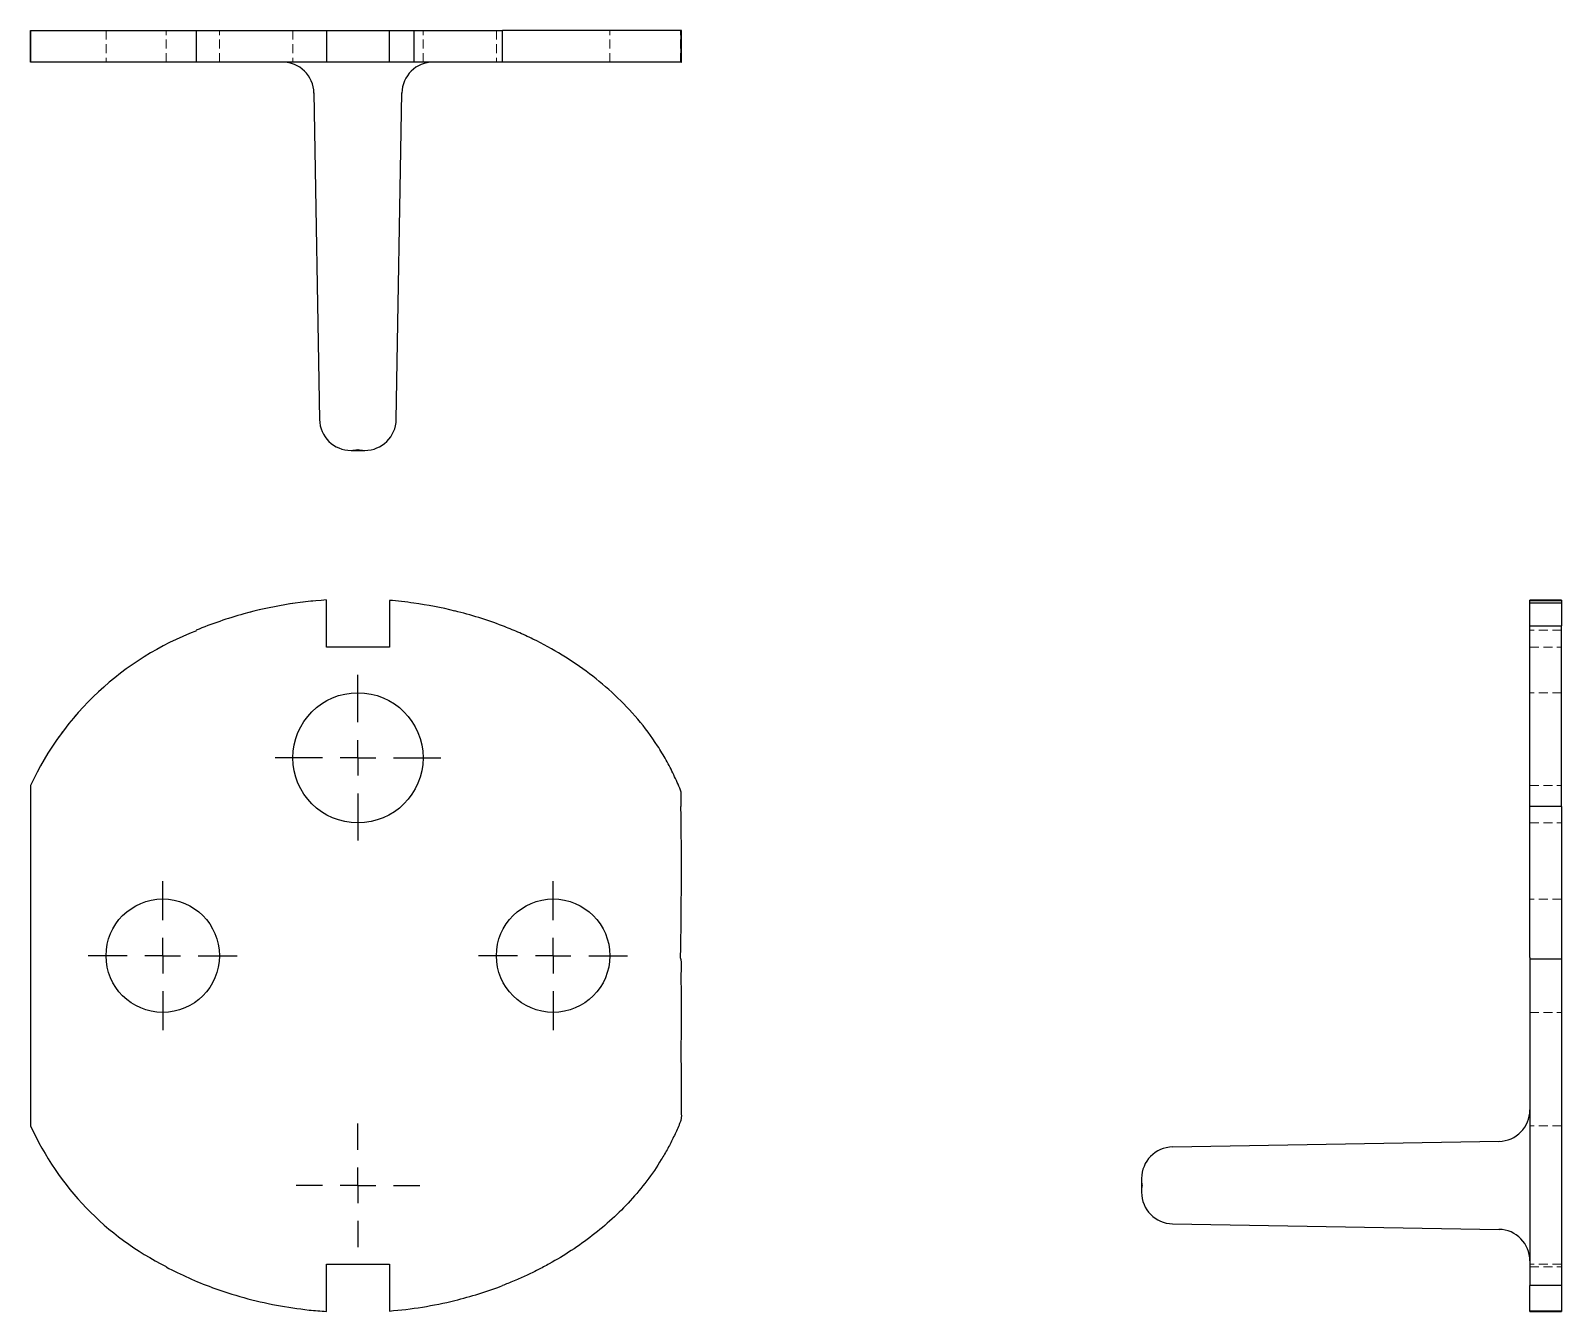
# Model space of a CAD drawing. Header units: millimetres. Extents: x 37 to 252, y 7 to 187.
import ezdxf

# ---------------------------------------------------------------- set-up
doc = ezdxf.new("R2010")
doc.units = ezdxf.units.MM
doc.linetypes.add('HIDDEN', pattern=[1.905, 1.27, -0.635])
doc.layers.add('10', color=7, linetype='Continuous')

# ---------------------------------------------------------------- blocks, each defined once
blk = doc.blocks.new('SW_CENTERMARKSYMBOL_0')
at = {"layer": '10', "color": 0}
for p, q in [((0, 5), (0, 10.47)), ((0, 0), (0, 2.5)), ((-5, 0), (-10.47, 0)), ((0, 0), (-2.5, 0)), ((0, 0), (0, -2.5)), ((0, 0), (2.5, 0)), ((5, 0), (10.47, 0)), ((0, -5), (0, -10.47))]:
    blk.add_line(p, q, dxfattribs=at)
blk = doc.blocks.new('SW_CENTERMARKSYMBOL_1')
at = {"layer": '10', "color": 0}
for p, q in [((0, 5), (0, 10.47)), ((0, 0), (0, 2.5)), ((-5, 0), (-10.47, 0)), ((0, 0), (-2.5, 0)), ((0, 0), (0, -2.5)), ((0, 0), (2.5, 0)), ((5, 0), (10.47, 0)), ((0, -5), (0, -10.47))]:
    blk.add_line(p, q, dxfattribs=at)
blk = doc.blocks.new('SW_CENTERMARKSYMBOL_2')
at = {"layer": '10', "color": 0}
for p, q in [((0, 5), (0, 11.65)), ((0, 0), (0, 2.5)), ((-5, 0), (-11.65, 0)), ((0, 0), (-2.5, 0)), ((0, 0), (0, -2.5)), ((0, 0), (2.5, 0)), ((5, 0), (11.65, 0)), ((0, -5), (0, -11.65))]:
    blk.add_line(p, q, dxfattribs=at)
blk = doc.blocks.new('SW_CENTERMARKSYMBOL_3')
at = {"layer": '10', "color": 0}
for p, q in [((0, 5), (0, 8.69)), ((0, 0), (0, 2.5)), ((-5, 0), (-8.69, 0)), ((0, 0), (-2.5, 0)), ((0, 0), (0, -2.5)), ((0, 0), (2.5, 0)), ((5, 0), (8.69, 0)), ((0, -5), (0, -8.69))]:
    blk.add_line(p, q, dxfattribs=at)

msp = doc.modelspace()

# ---------------------------------------------------------------- linework, layer by layer
at = {"color": 7, "linetype": 'Continuous', "lineweight": 25}
for p, q in [((36.86, 182.61), (36.86, 187.04)), ((36.86, 187.04), (60.16, 187.04)), ((36.86, 187.04), (36.86, 182.61)), ((60.13, 187.04), (60.13, 182.61)), ((60.13, 187.04), (66.82, 187.04)), ((66.82, 187.04), (78.44, 187.04)), ((78.44, 187.04), (78.44, 182.61)), ((78.44, 187.04), (87.29, 187.04)), ((87.29, 182.61), (87.29, 187.04)), ((87.29, 187.04), (90.72, 187.04)), ((90.72, 187.04), (90.72, 182.61)), ((90.72, 187.04), (96.5, 187.04)), ((96.5, 187.04), (103.19, 187.04)), ((103.19, 182.61), (103.19, 187.04)), ((128.34, 182.61), (128.34, 187.04)), ((128.29, 182.61), (128.29, 184.83)), ((60.16, 182.61), (36.86, 182.61)), ((66.82, 182.61), (60.13, 182.61)), ((78.44, 182.61), (66.82, 182.61)), ((87.29, 182.61), (78.44, 182.61)), ((90.72, 182.61), (87.29, 182.61)), ((96.5, 182.61), (90.72, 182.61)), ((103.19, 182.61), (96.5, 182.61)), ((76.68, 178.27), (77.48, 132.38)), ((88.26, 132.38), (89.06, 178.27)), ((78.44, 100.37), (78.44, 107)), ((87.29, 106.94), (87.29, 100.37)), ((87.29, 106.94), (87.29, 106.94)), ((252.04, 107), (247.61, 107)), ((247.61, 106.94), (247.61, 107)), ((247.61, 106.94), (252.04, 106.94)), ((247.61, 106.55), (247.61, 106.94)), ((252.04, 106.56), (247.61, 106.56)), ((247.61, 105.45), (247.61, 106.56)), ((247.61, 103.37), (247.61, 105.45)), ((252.04, 107), (252.04, 106.94)), ((252.04, 106.94), (252.04, 106.55)), ((252.04, 106.56), (252.04, 105.45)), ((252.04, 105.45), (252.04, 103.37)), ((247.61, 103.37), (252.04, 103.37)), ((87.29, 100.37), (78.44, 100.37)), ((36.86, 80.93), (36.86, 33.09)), ((128.27, 77.96), (128.27, 77.96)), ((247.61, 56.76), (247.61, 77.96)), ((252.04, 77.96), (247.61, 77.96)), ((252.04, 77.96), (252.04, 56.76)), ((128.21, 56.58), (128.21, 56.58)), ((247.61, 56.58), (252.04, 56.58)), ((36.86, 33.09), (36.86, 33.09)), ((243.27, 30.9), (197.38, 30.1)), ((197.38, 19.32), (243.27, 18.52)), ((55.9, 13.26), (55.9, 13.26)), ((78.44, 13.62), (87.29, 13.62)), ((78.44, 7), (78.44, 13.62)), ((87.29, 13.62), (87.29, 7.05)), ((252.04, 10.62), (247.61, 10.62)), ((247.61, 8.54), (247.61, 10.62)), ((252.04, 10.62), (252.04, 8.54)), ((87.29, 7.05), (87.29, 7.05)), ((247.61, 7.05), (247.61, 8.54)), ((252.04, 7.05), (247.61, 7.05)), ((247.61, 7), (247.61, 7.05)), ((247.61, 7), (252.04, 7)), ((252.04, 8.54), (252.04, 7.05)), ((252.04, 7.05), (252.04, 7))]:
    msp.add_line(p, q, dxfattribs=at)
at = {"color": 7, "linetype": 'HIDDEN', "lineweight": 18}
for p, q in [((47.46, 187.04), (47.46, 182.61)), ((55.9, 182.61), (55.9, 187.04)), ((63.4, 182.61), (63.4, 187.04)), ((73.72, 187.04), (73.72, 182.61)), ((92.02, 182.61), (92.02, 187.04)), ((102.34, 187.04), (102.34, 182.61)), ((103.19, 187.04), (103.19, 182.61)), ((118.27, 182.61), (118.27, 187.04)), ((128.21, 182.61), (128.21, 187.04)), ((128.27, 187.04), (128.27, 182.61)), ((128.28, 187.04), (128.28, 182.61)), ((128.3, 182.61), (128.3, 187.04)), ((128.33, 182.61), (128.33, 187.04)), ((78.44, 107), (78.44, 107)), ((247.61, 105.45), (247.61, 105.45)), ((252.04, 105.45), (252.04, 105.45)), ((252.04, 102.74), (247.61, 102.74)), ((247.61, 100.37), (252.04, 100.37)), ((252.04, 93.97), (247.61, 93.97)), ((247.61, 80.93), (252.04, 80.93)), ((247.61, 75.68), (252.04, 75.68)), ((252.04, 64.96), (247.61, 64.96)), ((247.61, 49.03), (252.04, 49.03)), ((252.04, 33.09), (247.61, 33.09)), ((252.04, 13.62), (247.61, 13.62)), ((247.61, 13.26), (252.04, 13.26)), ((62.35, 10.38), (62.35, 10.38)), ((247.61, 8.54), (247.61, 8.54)), ((252.04, 8.54), (252.04, 8.54))]:
    msp.add_line(p, q, dxfattribs=at)
at = {"color": 7, "linetype": 'Continuous', "lineweight": 25, "flags": 128}
for points in [[(81.9, 128.03), (81.98, 128.03), (82.19, 128.03), (82.5, 128.03), (82.87, 128.03), (83.24, 128.03), (83.55, 128.03), (83.76, 128.03), (83.83, 128.03)], [(81.9, 128.03), (81.98, 128.03), (82.19, 128.03), (82.5, 128.03), (82.87, 128.03), (83.24, 128.03), (83.55, 128.03), (83.76, 128.03), (83.83, 128.03)], [(193.03, 25.68), (193.03, 25.6), (193.03, 25.39), (193.03, 25.08), (193.03, 24.71), (193.03, 24.34), (193.03, 24.03), (193.03, 23.82), (193.03, 23.75)], [(193.03, 25.68), (193.03, 25.6), (193.03, 25.39), (193.03, 25.08), (193.03, 24.71), (193.03, 24.34), (193.03, 24.03), (193.03, 23.82), (193.03, 23.75)]]:
    msp.add_lwpolyline(points, dxfattribs=at)
at = {"color": 7, "linetype": 'Continuous', "lineweight": 25}
for centre, radius in [((82.87, 84.82), 9.15), ((55.43, 57), 7.97), ((110.31, 57), 7.97)]:
    msp.add_circle(centre, radius, dxfattribs=at)
for centre, radius, start, end in [((72.25, 178.19), 4.43, 1, 90.0001), ((93.48, 178.19), 4.43, 89.9999, 179), ((81.9, 132.46), 4.43, 181, 270.0001), ((83.83, 132.46), 4.43, 270.0001, 359), ((82.1, 49.69), 57.43, 93.654, 105.4311), ((84.88, 69.95), 37.07, 80.9385, 86.2672), ((84.88, 69.95), 37.07, 80.9385, 86.2672), ((83.37, 52.3), 54.75, 76.1222, 82.2857), ((83.34, 51.52), 55.52, 69.0528, 76.2855), ((81.32, 52.19), 54.81, 105.3409, 112.7446), ((75.11, 63.27), 42.13, 110.7818, 155.2184), ((-506.84, 69.16), 635.18, 358.88113, 0.79363), ((-506.84, 69.16), 635.18, 358.88113, 0.79363), ((243.19, 35.33), 4.43, 271, 0.0001), ((74.2, 49.99), 40.99, 204.3584, 243.5237), ((74.2, 49.99), 40.99, 204.3595, 243.5238), ((197.46, 25.68), 4.43, 91, 180), ((197.46, 23.75), 4.43, 180, 269), ((243.19, 14.1), 4.43, 359.9999, 89), ((80.4, 59.46), 52.3, 242.0729, 249.8193), ((81.91, 63.68), 56.78, 249.8501, 259.3562), ((83.42, 62.28), 55.31, 283.6827, 290.9465), ((84.98, 82.64), 75.98, 259.7209, 263.2101), ((81.35, 59.88), 52.96, 264.2062, 266.856), ((82.7, 64.79), 57.92, 274.5512, 283.784), ((82.7, 64.79), 57.92, 274.5512, 283.784)]:
    msp.add_arc(centre, radius, start, end, dxfattribs=at)
at = {"color": 7, "linetype": 'HIDDEN', "lineweight": 18}
for centre, radius, start, end in [((81.9, 132.46), 4.43, 270.0001, 282.5858), ((83.83, 132.46), 4.43, 257.4143, 270.0001), ((82.1, 49.69), 57.43, 93.654, 105.4311), ((75.11, 63.27), 42.13, 110.7818, 155.2194), ((197.46, 25.68), 4.43, 180, 192.5858), ((197.46, 23.75), 4.43, 167.4142, 180)]:
    msp.add_arc(centre, radius, start, end, dxfattribs=at)
at = {"color": 7, "linetype": 'Continuous', "lineweight": 25}
for points, knots in [([(128.29, 187.04), (128.35, 187.04), (128.48, 187.04), (127.58, 187.04), (126.77, 187.04), (125.8, 187.04), (124.77, 187.04), (123.43, 187.04), (121.73, 187.04), (119.61, 187.04), (117.09, 187.04), (114.1, 187.04), (110.63, 187.04), (106.99, 187.04), (104.46, 187.04), (103.19, 187.04)], [0, 0, 0, 0, 0.0491778, 0.1015359, 0.1539966, 0.2064444, 0.2588902, 0.3113412, 0.393748, 0.4761568, 0.5585668, 0.6689194, 0.7792783, 0.8896399, 1, 1, 1, 1]), ([(128.29, 184.83), (128.29, 184.83), (128.29, 185.56), (128.29, 186.3), (128.29, 187.04)], [0, 0, 0, 0, 0.000022, 1, 1, 1, 1]), ([(128.29, 182.61), (128.35, 182.61), (128.48, 182.61), (127.58, 182.61), (126.77, 182.61), (125.8, 182.61), (124.77, 182.61), (123.43, 182.61), (121.73, 182.61), (119.61, 182.61), (117.09, 182.61), (114.1, 182.61), (110.63, 182.61), (106.99, 182.61), (104.46, 182.61), (103.19, 182.61)], [0, 0, 0, 0, 0.049178, 0.101536, 0.153997, 0.206444, 0.25889, 0.311341, 0.393748, 0.476157, 0.558567, 0.668919, 0.779278, 0.88964, 1, 1, 1, 1]), ([(128.29, 77.96), (128.29, 78.35), (128.27, 78.94), (128.34, 79.62), (128.3, 80.01), (127.99, 80.93), (127.43, 82.07), (126.76, 83.47), (126.01, 84.84), (125.41, 85.84), (124.14, 87.8), (123.21, 89.05), (121.2, 91.43), (120.12, 92.56), (116.72, 95.76), (114.22, 97.64), (110.24, 100.07), (108.87, 100.82), (106.77, 101.85), (105.36, 102.51), (103.91, 103.07), (103.19, 103.37)], [0, 0, 0, 0, 0.03125, 0.046875, 0.054687, 0.0625, 0.125, 0.15625, 0.1875, 0.25, 0.25, 0.375, 0.375, 0.5, 0.5, 0.75, 0.75, 0.875, 0.875, 0.9375, 1, 1, 1, 1]), ([(247.61, 77.96), (247.61, 78.35), (247.61, 78.94), (247.61, 79.62), (247.61, 80.01), (247.61, 80.93), (247.61, 82.07), (247.61, 83.47), (247.61, 84.84), (247.61, 85.84), (247.61, 87.8), (247.61, 89.05), (247.61, 91.43), (247.61, 92.56), (247.61, 95.76), (247.61, 97.64), (247.61, 100.07), (247.61, 100.82), (247.61, 101.85), (247.61, 102.51), (247.61, 103.07), (247.61, 103.37)], [0, 0, 0, 0, 0.03125, 0.046875, 0.054687, 0.0625, 0.125, 0.15625, 0.1875, 0.25, 0.25, 0.375, 0.375, 0.5, 0.5, 0.75, 0.75, 0.875, 0.875, 0.9375, 1, 1, 1, 1]), ([(252.04, 77.96), (252.04, 78.35), (252.04, 78.94), (252.04, 79.62), (252.04, 80.01), (252.04, 80.93), (252.04, 82.07), (252.04, 83.47), (252.04, 84.84), (252.04, 85.84), (252.04, 87.8), (252.04, 89.05), (252.04, 91.43), (252.04, 92.56), (252.04, 95.76), (252.04, 97.64), (252.04, 100.07), (252.04, 100.82), (252.04, 101.85), (252.04, 102.51), (252.04, 103.07), (252.04, 103.37)], [0, 0, 0, 0, 0.03125, 0.046875, 0.054687, 0.0625, 0.125, 0.15625, 0.1875, 0.25, 0.25, 0.375, 0.375, 0.5, 0.5, 0.75, 0.75, 0.875, 0.875, 0.9375, 1, 1, 1, 1]), ([(128.15, 56.73), (128.18, 56.65), (128.22, 56.55), (128.27, 56.38), (128.29, 56.31), (128.31, 56.17), (128.32, 56.1), (128.32, 55.95), (128.32, 55.87), (128.32, 55.49), (128.31, 55.19), (128.27, 54.29), (128.27, 53.68), (128.29, 52.47), (128.3, 51.86), (128.3, 50.65), (128.3, 50.05), (128.29, 48.24), (128.29, 47.03), (128.28, 44.61), (128.28, 42.19), (128.29, 39.78), (128.29, 37.96), (128.29, 37.36), (128.29, 36.45), (128.29, 36.15), (128.29, 35.54), (128.29, 35.24), (128.31, 34.79), (128.33, 34.64), (128.33, 34.33), (128.33, 34.18), (128.27, 33.89), (128.22, 33.74), (128.12, 33.46), (128.06, 33.32), (127.78, 32.62), (127.51, 32.07), (127.12, 31.26), (126.99, 30.98), (126.72, 30.44), (126.57, 30.18), (126.14, 29.38), (125.83, 28.86), (124.26, 26.28), (122.79, 24.34), (119.52, 20.78), (117.73, 19.14), (114.86, 16.92), (113.88, 16.22), (111.85, 14.89), (110.82, 14.27), (109.23, 13.39), (108.69, 13.1), (107.88, 12.69), (107.62, 12.56), (107.08, 12.3), (106.55, 12.04), (106, 11.79), (105.43, 11.54), (105.14, 11.42), (104.23, 11.04), (103.63, 10.81), (103.19, 10.62)], [0, 0, 0, 0, 0.003906, 0.003906, 0.007812, 0.007812, 0.011719, 0.011719, 0.015625, 0.015625, 0.03125, 0.03125, 0.0625, 0.0625, 0.09375, 0.09375, 0.125, 0.125, 0.1875, 0.1875, 0.25, 0.3125, 0.3125, 0.34375, 0.34375, 0.359375, 0.359375, 0.375, 0.375, 0.382812, 0.382812, 0.390625, 0.390625, 0.398437, 0.398437, 0.40625, 0.40625, 0.4375, 0.4375, 0.453125, 0.453125, 0.46875, 0.46875, 0.5, 0.5, 0.625, 0.625, 0.75, 0.75, 0.8125, 0.8125, 0.875, 0.875, 0.90625, 0.90625, 0.921875, 0.921875, 0.9375, 0.953125, 0.953125, 0.96875, 0.96875, 1, 1, 1, 1]), ([(247.61, 56.73), (247.61, 56.65), (247.61, 56.55), (247.61, 56.38), (247.61, 56.31), (247.61, 56.17), (247.61, 56.1), (247.61, 55.95), (247.61, 55.87), (247.61, 55.49), (247.61, 55.19), (247.61, 54.29), (247.61, 53.68), (247.61, 52.47), (247.61, 51.86), (247.61, 50.65), (247.61, 50.05), (247.61, 48.24), (247.61, 47.03), (247.61, 44.61), (247.61, 42.19), (247.61, 39.78), (247.61, 37.96), (247.61, 37.36), (247.61, 36.45), (247.61, 36.15), (247.61, 35.54), (247.61, 35.24), (247.61, 34.79), (247.61, 34.64), (247.61, 34.33), (247.61, 34.18), (247.61, 33.89), (247.61, 33.74), (247.61, 33.46), (247.61, 33.32), (247.61, 32.62), (247.61, 32.07), (247.61, 31.26), (247.61, 30.98), (247.61, 30.44), (247.61, 30.18), (247.61, 29.38), (247.61, 28.86), (247.61, 26.28), (247.61, 24.34), (247.61, 20.78), (247.61, 19.14), (247.61, 16.92), (247.61, 16.22), (247.61, 14.89), (247.61, 14.27), (247.61, 13.39), (247.61, 13.1), (247.61, 12.69), (247.61, 12.56), (247.61, 12.3), (247.61, 12.04), (247.61, 11.79), (247.61, 11.54), (247.61, 11.42), (247.61, 11.04), (247.61, 10.81), (247.61, 10.62)], [0, 0, 0, 0, 0.003906, 0.003906, 0.007812, 0.007812, 0.011719, 0.011719, 0.015625, 0.015625, 0.03125, 0.03125, 0.0625, 0.0625, 0.09375, 0.09375, 0.125, 0.125, 0.1875, 0.1875, 0.25, 0.3125, 0.3125, 0.34375, 0.34375, 0.359375, 0.359375, 0.375, 0.375, 0.382812, 0.382812, 0.390625, 0.390625, 0.398437, 0.398437, 0.40625, 0.40625, 0.4375, 0.4375, 0.453125, 0.453125, 0.46875, 0.46875, 0.5, 0.5, 0.625, 0.625, 0.75, 0.75, 0.8125, 0.8125, 0.875, 0.875, 0.90625, 0.90625, 0.921875, 0.921875, 0.9375, 0.953125, 0.953125, 0.96875, 0.96875, 1, 1, 1, 1]), ([(252.04, 56.73), (252.04, 56.65), (252.04, 56.55), (252.04, 56.38), (252.04, 56.31), (252.04, 56.17), (252.04, 56.1), (252.04, 55.95), (252.04, 55.87), (252.04, 55.49), (252.04, 55.19), (252.04, 54.29), (252.04, 53.68), (252.04, 52.47), (252.04, 51.86), (252.04, 50.65), (252.04, 50.05), (252.04, 48.24), (252.04, 47.03), (252.04, 44.61), (252.04, 42.19), (252.04, 39.78), (252.04, 37.96), (252.04, 37.36), (252.04, 36.45), (252.04, 36.15), (252.04, 35.54), (252.04, 35.24), (252.04, 34.79), (252.04, 34.64), (252.04, 34.33), (252.04, 34.18), (252.04, 33.89), (252.04, 33.74), (252.04, 33.46), (252.04, 33.32), (252.04, 32.62), (252.04, 32.07), (252.04, 31.26), (252.04, 30.98), (252.04, 30.44), (252.04, 30.18), (252.04, 29.38), (252.04, 28.86), (252.04, 26.28), (252.04, 24.34), (252.04, 20.78), (252.04, 19.14), (252.04, 16.92), (252.04, 16.22), (252.04, 14.89), (252.04, 14.27), (252.04, 13.39), (252.04, 13.1), (252.04, 12.69), (252.04, 12.56), (252.04, 12.3), (252.04, 12.04), (252.04, 11.79), (252.04, 11.54), (252.04, 11.42), (252.04, 11.04), (252.04, 10.81), (252.04, 10.62)], [0, 0, 0, 0, 0.003906, 0.003906, 0.007812, 0.007812, 0.011719, 0.011719, 0.015625, 0.015625, 0.03125, 0.03125, 0.0625, 0.0625, 0.09375, 0.09375, 0.125, 0.125, 0.1875, 0.1875, 0.25, 0.3125, 0.3125, 0.34375, 0.34375, 0.359375, 0.359375, 0.375, 0.375, 0.382813, 0.382813, 0.390625, 0.390625, 0.398438, 0.398438, 0.40625, 0.40625, 0.4375, 0.4375, 0.453125, 0.453125, 0.46875, 0.46875, 0.5, 0.5, 0.625, 0.625, 0.75, 0.75, 0.8125, 0.8125, 0.875, 0.875, 0.90625, 0.90625, 0.921875, 0.921875, 0.9375, 0.953125, 0.953125, 0.96875, 0.96875, 1, 1, 1, 1])]:
    msp.add_open_spline(points, degree=3, knots=knots, dxfattribs=at)

# ---------------------------------------------------------------- block references
at = {"layer": '10'}
for name, p in [('SW_CENTERMARKSYMBOL_2', (82.87, 84.82)), ('SW_CENTERMARKSYMBOL_0', (55.43, 57)), ('SW_CENTERMARKSYMBOL_1', (110.31, 57)), ('SW_CENTERMARKSYMBOL_3', (82.87, 24.71))]:
    msp.add_blockref(name, p, dxfattribs=at)

doc.saveas('drawing.dxf')
